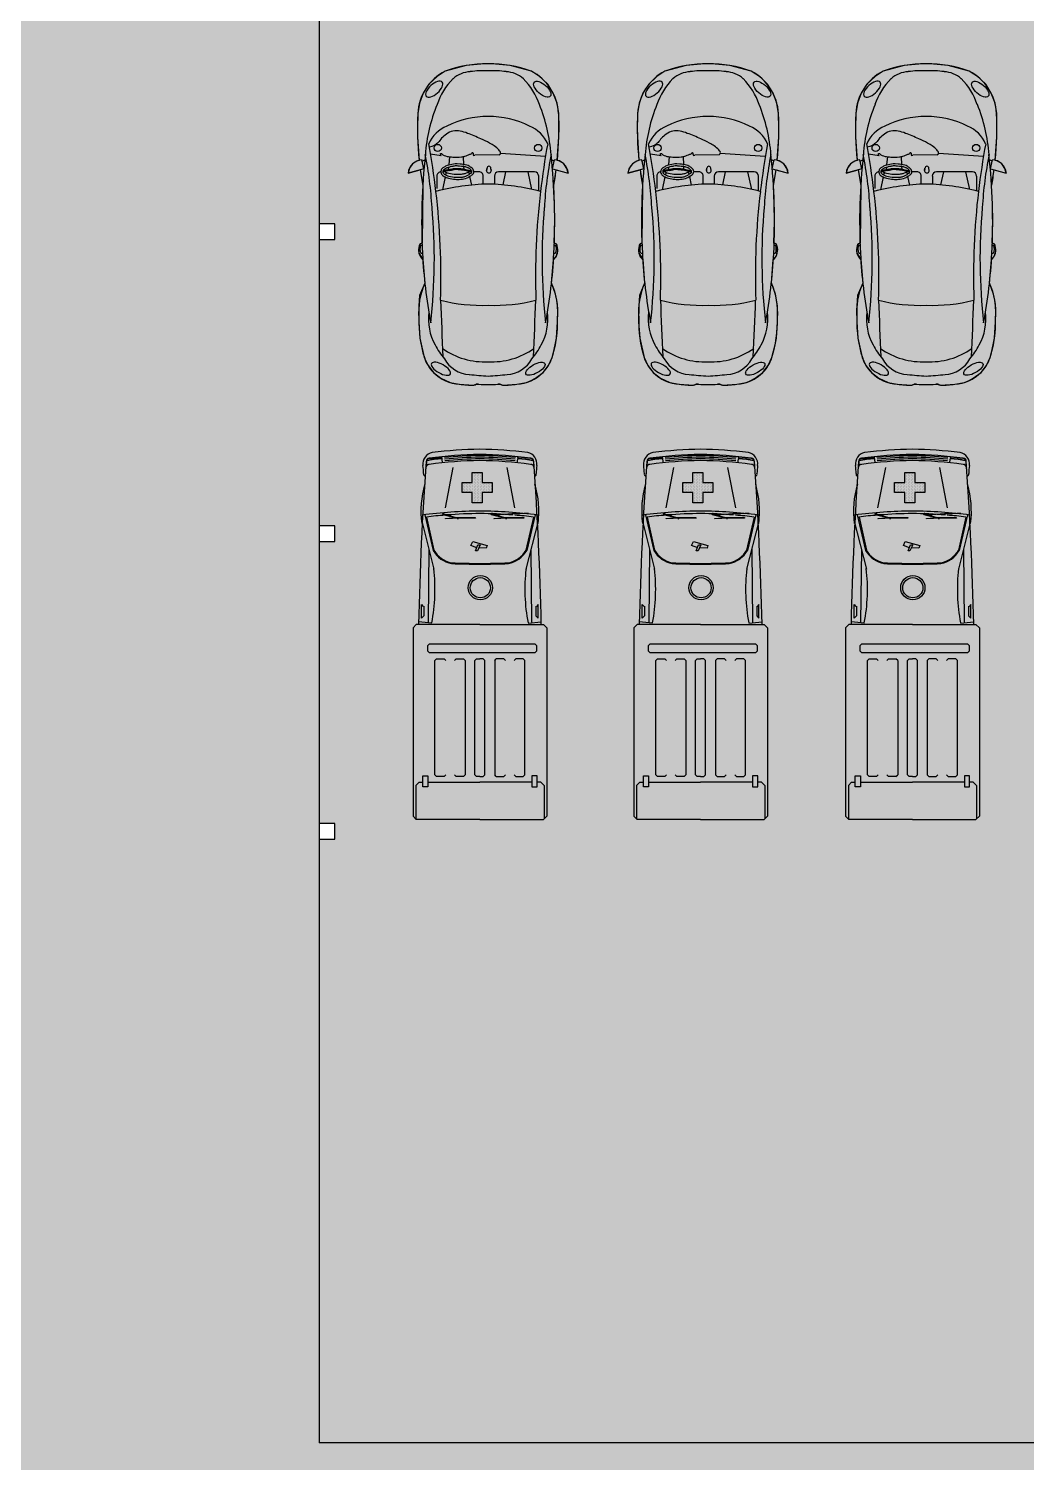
# Model space of a CAD drawing. Header units: metres. Extents: x 1186 to 11427, y -5173 to 11421.
# Drawn here: x 1435.03 to 1447.76, y 1546.13 to 1564.43 of the extents above; entities that cross this region are included whole.
import ezdxf

# ---------------------------------------------------------------- set-up
doc = ezdxf.new("R2010")
doc.units = ezdxf.units.M
doc.header["$LTSCALE"] = 8
doc.layers.get('0').update_dxf_attribs({"lineweight": 5})
for name, color, linetype in [('AL_MOBILIARIO', 8, 'Continuous'), ('ARQ-PAR', 5, 'Continuous'), ('ARQ-PIS', 1, 'Continuous')]:
    doc.layers.add(name, color=color, linetype=linetype)

# ---------------------------------------------------------------- blocks, each defined once
blk = doc.blocks.new('car5p')
at = {"layer": 'AL_MOBILIARIO'}
for p, q in [((54.261, -35.015), (54.196, -34.997)), ((54.196, -34.997), (54.239, -35.153)), ((54.253, -35.2), (54.196, -34.997)), ((54.315, -35.054), (54.261, -35.015)), ((54.352, -35.11), (54.315, -35.054)), ((54.361, -35.138), (54.352, -35.11)), ((54.659, -35.118), (54.361, -35.138)), ((54.774, -35.117), (54.659, -35.118)), ((54.958, -35.121), (54.774, -35.117)), ((51.743, -35.252), (51.656, -35.321)), ((51.844, -35.205), (51.743, -35.252)), ((52.093, -35.149), (51.844, -35.205)), ((52.302, -35.134), (52.093, -35.149)), ((52.503, -35.136), (52.302, -35.134)), ((52.636, -35.145), (52.503, -35.136)), ((52.795, -35.211), (52.636, -35.145)), ((53.102, -35.186), (52.795, -35.211)), ((53.177, -35.137), (53.102, -35.186)), ((53.217, -35.131), (53.177, -35.137)), ((53.177, -35.137), (53.177, -35.137)), ((53.273, -35.141), (53.217, -35.131)), ((53.295, -35.153), (53.273, -35.141)), ((53.304, -35.176), (53.295, -35.153)), ((54.039, -35.185), (53.304, -35.176)), ((54.239, -35.153), (54.039, -35.185)), ((54.253, -35.2), (54.367, -35.175)), ((54.351, -35.179), (54.367, -35.211)), ((54.418, -35.421), (54.44, -35.285)), ((55.092, -35.143), (54.958, -35.121)), ((55.217, -35.19), (55.092, -35.143)), ((55.331, -35.263), (55.217, -35.19)), ((55.431, -35.368), (55.331, -35.263)), ((51.582, -35.415), (51.528, -35.533)), ((51.656, -35.321), (51.582, -35.415)), ((54.149, -35.47), (53.984, -35.436)), ((54.206, -35.482), (54.176, -35.476)), ((54.232, -35.529), (54.215, -35.442)), ((54.244, -35.528), (54.227, -35.441)), ((55.499, -35.47), (55.431, -35.368)), ((55.572, -35.741), (55.499, -35.47)), ((51.505, -35.65), (51.493, -35.833)), ((51.528, -35.533), (51.505, -35.65)), ((54.242, -35.515), (54.276, -35.518)), ((54.303, -35.52), (54.409, -35.529)), ((51.493, -35.833), (51.504, -35.866)), ((54.154, -35.782), (54.045, -35.806)), ((54.215, -35.768), (54.182, -35.776)), ((54.239, -35.702), (54.215, -35.81)), ((54.251, -35.701), (54.227, -35.809)), ((54.248, -35.713), (54.282, -35.711)), ((54.308, -35.71), (54.407, -35.705)), ((54.433, -36.162), (54.425, -35.85)), ((55.591, -35.975), (55.572, -35.741)), ((51.504, -35.866), (51.5, -36.02)), ((51.5, -36.02), (51.505, -36.173)), ((54.231, -35.999), (54.262, -36.005)), ((55.591, -36.065), (55.591, -35.975)), ((51.505, -36.173), (51.494, -36.205)), ((51.494, -36.205), (51.504, -36.387)), ((54.213, -36.24), (54.048, -36.205)), ((54.161, -36.099), (54.055, -36.099)), ((54.215, -36.61), (54.215, -36.153)), ((54.231, -36.06), (54.262, -36.054)), ((54.409, -36.751), (54.45, -36.177)), ((55.572, -36.3), (55.591, -36.065)), ((51.504, -36.387), (51.528, -36.511)), ((55.5, -36.571), (55.572, -36.3)), ((51.528, -36.511), (51.55, -36.567)), ((51.55, -36.567), (51.58, -36.622)), ((54.215, -36.524), (53.991, -36.574)), ((55.423, -36.689), (55.5, -36.571)), ((51.58, -36.622), (51.656, -36.72)), ((51.656, -36.72), (51.743, -36.789)), ((53.97, -36.665), (54.161, -36.665)), ((55.331, -36.78), (55.387, -36.723)), ((55.387, -36.723), (55.423, -36.689)), ((51.743, -36.789), (51.844, -36.835)), ((51.844, -36.835), (52.009, -36.878)), ((52.009, -36.878), (52.093, -36.892)), ((52.093, -36.892), (52.302, -36.906)), ((52.302, -36.906), (52.421, -36.908)), ((52.421, -36.908), (52.504, -36.905)), ((52.504, -36.905), (52.577, -36.895)), ((52.577, -36.895), (52.653, -36.88)), ((52.653, -36.88), (52.798, -36.828)), ((52.798, -36.828), (53.092, -36.852)), ((53.092, -36.852), (53.144, -36.892)), ((53.144, -36.892), (53.208, -36.908)), ((53.208, -36.908), (53.27, -36.9)), ((53.27, -36.9), (53.296, -36.888)), ((53.296, -36.888), (53.306, -36.861)), ((53.306, -36.861), (53.582, -36.869)), ((53.582, -36.869), (53.804, -36.866)), ((53.804, -36.866), (54.039, -36.856)), ((54.039, -36.856), (54.239, -36.888)), ((54.253, -36.84), (54.196, -37.043)), ((54.239, -36.888), (54.196, -37.043)), ((54.253, -36.84), (54.367, -36.865)), ((54.315, -36.987), (54.353, -36.93)), ((54.351, -36.862), (54.367, -36.829)), ((54.353, -36.93), (54.359, -36.902)), ((54.359, -36.902), (54.659, -36.922)), ((54.659, -36.922), (54.774, -36.924)), ((54.774, -36.924), (54.958, -36.92)), ((54.958, -36.92), (55.089, -36.899)), ((55.089, -36.899), (55.218, -36.851)), ((55.218, -36.851), (55.331, -36.78)), ((54.196, -37.043), (54.258, -37.026)), ((54.258, -37.026), (54.315, -36.987))]:
    blk.add_line(p, q, dxfattribs=at)
for points in [[(54.215, -35.419, 0.414214), (54.161, -35.365), (54, -35.365)], [(54.056, -35.958), (54.161, -35.958, 0.414214), (54.215, -35.903), (54.215, -35.837)]]:
    blk.add_lwpolyline(points, format="xyb", dxfattribs=at)
for points in [[(54.215, -35.465), (54.215, -35.442)], [(54.215, -35.81), (54.215, -35.768)]]:
    blk.add_lwpolyline(points, dxfattribs=at)
for centre, radius, start, end in [((54.18, -35.184), 0.187, 2.5895, 85.1642), ((54.774, -39.117), 4, 87.3617, 95.9207), ((51.984, -35.645), 0.461, 107.6667, 135.3654), ((52.302, -36.644), 1.509, 88.2419, 107.6667), ((52.34, -35.956), 0.699, 83.0468, 118.6215), ((53.463, -41.397), 6.222, 92.6645, 100.8935), ((53.106, -27.987), 7.346, 263.6037, 275.1155), ((52.421, -36.059), 0.927, 66.1695, 94.4524), ((53.217, -35.299), 0.167, 70.422, 137.6815), ((53.194, -35.175), 0.0208, 117.3553, 198.6953), ((53.582, -42.914), 7.743, 83.6862, 93.0174), ((53.217, -35.221), 0.072, 86.3517, 116.7819), ((53.229, -35.293), 0.144, 74.075, 92.8953), ((53.265, -35.165), 0.0111, 290.9563, 74.075), ((53.269, -35.176), 0.0346, 358.953, 82.653), ((53.485, -30.452), 4.859, 273.2586, 281.2572), ((52.788, -25.565), 9.859, 276.8538, 280.432), ((54.774, -39.117), 4, 97.6796, 100.5813), ((54.287, -37.287), 2.074, 67.7656, 85.955), ((54.402, -35.654), 0.428, 22.2685, 66.4568), ((54.923, -35.769), 0.649, 27.4706, 86.8958), ((52.021, -35.688), 0.518, 134.8156, 176.2091), ((52.014, -35.801), 0.386, 118.5377, 176.7022), ((52.713, -35.972), 0.923, 144.5605, 182.9807), ((52.535, -36.313), 1.106, 118.6215, 129.6583), ((54.975, -101.77), 66.401, 92.06958, 92.69392), ((54.64, -35.944), 2.13, 165.5498, 182.063), ((52.882, -26.178), 9.239, 268.1085, 276.7269), ((51.036, -36.108), 3.024, 1.6629, 14.4466), ((54.802, -36.174), 0.851, 45.0395, 71.5127), ((54.158, -35.975), 1.433, 358.203, 20.657), ((53.045, -35.836), 1.552, 173.2716, 179.9906), ((53.724, -36.02), 1.197, 359.966, 26.1842), ((55.125, -35.814), 0.368, 3.5765, 41.0654), ((51.594, -35.818), 0.102, 189.8044, 208.967), ((66.888, -37.095), 15.317, 175.0732, 175.9774), ((54.009, -35.979), 1.496, 358.4023, 7.2064), ((52.413, -35.992), 0.914, 174.1186, 181.7543), ((52.413, -36.048), 0.914, 178.2457, 185.8814), ((50.991, -35.875), 0.514, 357.37, 0.8403), ((66.888, -34.946), 15.317, 184.0226, 184.9268), ((52.713, -36.068), 0.923, 177.0193, 215.4395), ((54.64, -36.097), 2.13, 177.937, 194.4502), ((51.036, -35.932), 3.024, 345.5534, 358.3371), ((54.231, -36.03), 0.0305, 67.3801, 292.6199), ((54.262, -36.03), 0.0244, 270, 90), ((53.724, -36.021), 1.197, 333.8158, 0.034), ((54.009, -36.062), 1.496, 352.7936, 1.5977), ((54.158, -36.065), 1.433, 339.343, 1.797), ((51.594, -36.222), 0.102, 151.033, 170.1956), ((53.045, -36.205), 1.552, 180.0094, 186.7284), ((50.991, -36.165), 0.514, 359.1597, 2.63), ((54.161, -36.153), 0.0544, 0, 90), ((52.021, -36.352), 0.518, 183.7909, 225.1844), ((52.014, -36.239), 0.386, 183.2978, 241.4623), ((55.125, -36.227), 0.368, 318.9346, 356.4235), ((52.535, -35.727), 1.106, 230.3417, 241.3785), ((54.402, -36.387), 0.428, 293.5432, 337.7315), ((54.923, -36.271), 0.649, 273.1042, 332.5294), ((54.802, -35.866), 0.851, 288.4873, 314.9605), ((51.984, -36.396), 0.461, 224.6346, 252.3333), ((54.975, 29.73), 66.401, 267.30608, 267.93042), ((52.34, -36.084), 0.699, 241.3785, 276.9532), ((53.106, -44.053), 7.346, 84.8845, 96.3963), ((53.463, -30.643), 6.222, 259.1065, 267.3355), ((52.882, -45.863), 9.239, 83.2731, 91.8915), ((53.485, -41.588), 4.859, 78.7428, 86.7414), ((52.788, -46.476), 9.859, 79.568, 83.1462), ((54.161, -36.61), 0.0544, 270, 360), ((54.287, -34.754), 2.074, 274.045, 292.2344), ((52.302, -35.397), 1.509, 252.3333, 271.7581), ((52.421, -35.982), 0.927, 265.5476, 293.8305), ((53.217, -36.742), 0.167, 222.3185, 289.578), ((53.194, -36.865), 0.0208, 161.3047, 242.6447), ((53.582, -29.126), 7.743, 266.9826, 276.3138), ((53.217, -36.819), 0.072, 243.2181, 273.6483), ((53.229, -36.747), 0.144, 267.1047, 285.925), ((53.265, -36.875), 0.0111, 285.925, 69.0437), ((53.269, -36.865), 0.0346, 277.347, 1.047), ((54.774, -32.924), 4, 259.4187, 262.3204), ((54.18, -36.857), 0.187, 274.8358, 357.4105), ((54.774, -32.924), 4, 264.0793, 272.6383)]:
    blk.add_arc(centre, radius, start, end, dxfattribs=at)
at = {"layer": 'AL_MOBILIARIO', "extrusion": (0, 0, -1)}
for centre, major_axis, ratio in [((51.702, -35.417), (0.067, 0.121), 0.405921), ((55.269, -35.331), (0.09, -0.102), 0.463754)]:
    blk.add_ellipse(centre, major_axis=major_axis, ratio=ratio, dxfattribs=at)
at = {"layer": 'AL_MOBILIARIO'}
for centre in [(54.519, -35.376), (54.519, -36.659)]:
    blk.add_ellipse(centre, major_axis=(0, -0.0467), ratio=0.983266, start_param=4.712389, end_param=10.995574, dxfattribs=at)
for centre, major_axis, ratio in [((51.702, -36.623), (0.067, -0.121), 0.405921), ((55.269, -36.71), (0.09, 0.102), 0.463754)]:
    blk.add_ellipse(centre, major_axis=major_axis, ratio=ratio, dxfattribs=at)
for points, knots in [([(54.433, -36.162), (54.436, -36.169), (54.458, -36.187), (54.506, -36.15), (54.545, -36.103), (54.591, -36.023), (54.646, -35.909), (54.695, -35.783), (54.74, -35.667), (54.741, -35.569), (54.7, -35.488), (54.648, -35.426), (54.592, -35.387), (54.559, -35.347), (54.543, -35.32), (54.528, -35.269)], [0, 0, 0, 0, 0.527288, 1.647451, 3.487558, 5.099073, 7.968657, 12.238313, 14.475187, 16.613757, 18.744202, 20.639343, 22.223389, 23.452731, 24.286529, 24.286529, 24.286529, 24.286529]), ([(54.309, -35.703), (54.311, -35.689), (54.298, -35.768), (54.28, -35.79), (54.252, -35.829), (54.22, -35.839), (54.186, -35.833), (54.163, -35.794), (54.13, -35.744), (54.117, -35.673), (54.118, -35.594), (54.128, -35.521), (54.151, -35.461), (54.179, -35.425), (54.209, -35.413), (54.232, -35.418), (54.252, -35.425), (54.267, -35.448), (54.295, -35.487), (54.311, -35.573), (54.321, -35.608), (54.306, -35.717), (54.309, -35.703)], [0, 0, 0, 0, 0.03969, 0.089634, 0.13125, 0.1542862, 0.1797268, 0.2207266, 0.2680991, 0.3447665, 0.4095645, 0.4843001, 0.541515, 0.5817687, 0.6060665, 0.6262474, 0.6436722, 0.6634686, 0.6988791, 0.7758465, 0.8696394, 0.907731, 0.907731, 0.907731, 0.907731]), ([(54.282, -35.705), (54.281, -35.71), (54.28, -35.715), (54.278, -35.726), (54.276, -35.732), (54.272, -35.749), (54.27, -35.756), (54.265, -35.765), (54.263, -35.768), (54.259, -35.775), (54.257, -35.777), (54.251, -35.785), (54.246, -35.792), (54.239, -35.8), (54.236, -35.802), (54.231, -35.806), (54.229, -35.807), (54.225, -35.809), (54.223, -35.81), (54.217, -35.81), (54.213, -35.81), (54.208, -35.809), (54.207, -35.808), (54.204, -35.807), (54.202, -35.805), (54.197, -35.8), (54.194, -35.796), (54.189, -35.787), (54.185, -35.781), (54.179, -35.771), (54.176, -35.766), (54.169, -35.755), (54.166, -35.749), (54.16, -35.737), (54.157, -35.73), (54.153, -35.717), (54.152, -35.71), (54.147, -35.688), (54.146, -35.672), (54.144, -35.641), (54.144, -35.625), (54.147, -35.578), (54.151, -35.547), (54.162, -35.506), (54.167, -35.495), (54.174, -35.479), (54.177, -35.473), (54.184, -35.462), (54.188, -35.457), (54.194, -35.45), (54.198, -35.448), (54.204, -35.444), (54.208, -35.442), (54.212, -35.442), (54.213, -35.442), (54.217, -35.442), (54.219, -35.442), (54.224, -35.444), (54.227, -35.444), (54.232, -35.446), (54.233, -35.447), (54.234, -35.448), (54.234, -35.448), (54.235, -35.448), (54.236, -35.449), (54.238, -35.452), (54.24, -35.454), (54.244, -35.46), (54.246, -35.462), (54.249, -35.467), (54.251, -35.47), (54.255, -35.477), (54.258, -35.481), (54.263, -35.49), (54.265, -35.495), (54.269, -35.505), (54.27, -35.511), (54.275, -35.527), (54.278, -35.539), (54.282, -35.557), (54.283, -35.563), (54.285, -35.575), (54.286, -35.58), (54.289, -35.594), (54.29, -35.603), (54.29, -35.622), (54.289, -35.629), (54.288, -35.642), (54.288, -35.648), (54.286, -35.669), (54.283, -35.688), (54.282, -35.699), (54.282, -35.701), (54.282, -35.703), (54.282, -35.704), (54.282, -35.705), (54.282, -35.705), (54.282, -35.705)], [0.497033, 0.497033, 0.497033, 0.497033, 0.723444, 0.723444, 0.974636, 0.974636, 1.50964, 1.50964, 2.044645, 2.044645, 2.271061, 2.271061, 2.862376, 2.862376, 3.217654, 3.217654, 3.537253, 3.537253, 3.856852, 3.856852, 4.368613, 4.368613, 4.584627, 4.584627, 4.99269, 4.99269, 5.400753, 5.400753, 5.808816, 5.808816, 6.216879, 6.216879, 6.778716, 6.778716, 7.350371, 7.350371, 7.922025, 7.922025, 9.065335, 9.065335, 10.208644, 10.208644, 12.495263, 12.495263, 13.409896, 13.409896, 13.929088, 13.929088, 14.44828, 14.44828, 14.909885, 14.909885, 15.371489, 15.371489, 15.62524, 15.62524, 15.87899, 15.87899, 16.120875, 16.120875, 16.36276, 16.36276, 16.51635, 16.51635, 16.669941, 16.669941, 16.921521, 16.921521, 17.136676, 17.136676, 17.351831, 17.351831, 17.782142, 17.782142, 18.204974, 18.204974, 18.627807, 18.627807, 19.473473, 19.473473, 19.978923, 19.978923, 20.484372, 20.484372, 21.475119, 21.475119, 21.859144, 21.859144, 22.162884, 22.162884, 22.770362, 22.770362, 22.900493, 22.900493, 22.951221, 22.951221, 22.964298, 22.964298, 22.964298, 22.964298]), ([(54.221, -35.782), (54.22, -35.779), (54.218, -35.777), (54.213, -35.769), (54.21, -35.764), (54.203, -35.753), (54.2, -35.747), (54.194, -35.735), (54.192, -35.728), (54.188, -35.715), (54.186, -35.707), (54.182, -35.685), (54.18, -35.67), (54.178, -35.638), (54.179, -35.623), (54.181, -35.576), (54.185, -35.545), (54.197, -35.504), (54.201, -35.493), (54.209, -35.477), (54.212, -35.471), (54.216, -35.463), (54.218, -35.462), (54.219, -35.46)], [5.596292, 5.596292, 5.596292, 5.596292, 5.808816, 5.808816, 6.216879, 6.216879, 6.778716, 6.778716, 7.350371, 7.350371, 7.922025, 7.922025, 9.065335, 9.065335, 10.208644, 10.208644, 12.495263, 12.495263, 13.409896, 13.409896, 13.929088, 13.929088, 14.118229, 14.118229, 14.118229, 14.118229]), ([(54.418, -35.421), (54.423, -35.419), (54.429, -35.413), (54.447, -35.409), (54.448, -35.419), (54.447, -35.426), (54.44, -35.434), (54.429, -35.443), (54.42, -35.465), (54.408, -35.507), (54.4, -35.581), (54.4, -35.658), (54.413, -35.731), (54.436, -35.775), (54.445, -35.811), (54.463, -35.819), (54.457, -35.825), (54.45, -35.828), (54.441, -35.827), (54.433, -35.83), (54.42, -35.827), (54.425, -35.843), (54.425, -35.85)], [0, 0, 0, 0, 0.0138597, 0.0278304, 0.0329137, 0.0379971, 0.0465756, 0.0592704, 0.0762214, 0.1105991, 0.1789801, 0.2766959, 0.3173629, 0.3800771, 0.4110544, 0.4160421, 0.4210284, 0.4277212, 0.4387433, 0.4448131, 0.4508005, 0.4694463, 0.4694463, 0.4694463, 0.4694463]), ([(54.232, -35.529), (54.234, -35.536), (54.236, -35.543), (54.239, -35.557), (54.24, -35.563), (54.242, -35.575), (54.244, -35.58), (54.246, -35.594), (54.247, -35.603), (54.247, -35.622), (54.246, -35.629), (54.245, -35.642), (54.245, -35.648), (54.243, -35.669), (54.241, -35.688), (54.239, -35.699), (54.239, -35.7), (54.239, -35.702)], [18.939067, 18.939067, 18.939067, 18.939067, 19.473473, 19.473473, 19.978923, 19.978923, 20.484372, 20.484372, 21.475119, 21.475119, 21.859144, 21.859144, 22.162884, 22.162884, 22.770362, 22.770362, 22.871566, 22.871566, 22.871566, 22.871566]), ([(54.244, -35.528), (54.246, -35.535), (54.248, -35.542), (54.251, -35.556), (54.252, -35.562), (54.254, -35.574), (54.256, -35.579), (54.258, -35.593), (54.259, -35.602), (54.259, -35.621), (54.258, -35.628), (54.257, -35.641), (54.257, -35.647), (54.255, -35.668), (54.253, -35.687), (54.251, -35.698), (54.251, -35.699), (54.251, -35.701)], [18.939067, 18.939067, 18.939067, 18.939067, 19.473473, 19.473473, 19.978923, 19.978923, 20.484372, 20.484372, 21.475119, 21.475119, 21.859144, 21.859144, 22.162884, 22.162884, 22.770362, 22.770362, 22.871566, 22.871566, 22.871566, 22.871566])]:
    blk.add_open_spline(points, degree=3, knots=knots, dxfattribs=at)
blk = doc.blocks.new('*X288')
at = {"color": 0}
for p, q in [((4.0125, 3.7875), (4.0125, 3.7875)), ((4.021875, 3.80625), (4.021875, 3.80625)), ((4.03125, 3.7875), (4.03125, 3.7875)), ((4.040625, 3.80625), (4.040625, 3.80625)), ((4.05, 3.7875), (4.05, 3.7875)), ((4.059375, 3.80625), (4.059375, 3.80625)), ((4.06875, 3.7875), (4.06875, 3.7875)), ((4.078125, 3.80625), (4.078125, 3.80625)), ((4.0875, 3.7875), (4.0875, 3.7875)), ((4.096875, 3.80625), (4.096875, 3.80625)), ((4.10625, 3.7875), (4.10625, 3.7875)), ((4.115625, 3.80625), (4.115625, 3.80625)), ((4.125, 3.7875), (4.125, 3.7875)), ((3.890625, 3.69375), (3.890625, 3.69375)), ((3.890625, 3.65625), (3.890625, 3.65625)), ((3.890625, 3.61875), (3.890625, 3.61875)), ((3.9, 3.675), (3.9, 3.675)), ((3.9, 3.6375), (3.9, 3.6375)), ((3.9, 3.6), (3.9, 3.6)), ((3.909375, 3.69375), (3.909375, 3.69375)), ((3.909375, 3.65625), (3.909375, 3.65625)), ((3.909375, 3.61875), (3.909375, 3.61875)), ((3.91875, 3.675), (3.91875, 3.675)), ((3.91875, 3.6375), (3.91875, 3.6375)), ((3.91875, 3.6), (3.91875, 3.6)), ((3.928125, 3.69375), (3.928125, 3.69375)), ((3.928125, 3.65625), (3.928125, 3.65625)), ((3.928125, 3.61875), (3.928125, 3.61875)), ((3.9375, 3.675), (3.9375, 3.675)), ((3.9375, 3.6375), (3.9375, 3.6375)), ((3.9375, 3.6), (3.9375, 3.6)), ((3.946875, 3.69375), (3.946875, 3.69375)), ((3.946875, 3.65625), (3.946875, 3.65625)), ((3.946875, 3.61875), (3.946875, 3.61875)), ((3.95625, 3.675), (3.95625, 3.675)), ((3.95625, 3.6375), (3.95625, 3.6375)), ((3.95625, 3.6), (3.95625, 3.6)), ((3.965625, 3.69375), (3.965625, 3.69375)), ((3.965625, 3.65625), (3.965625, 3.65625)), ((3.965625, 3.61875), (3.965625, 3.61875)), ((3.975, 3.675), (3.975, 3.675)), ((3.975, 3.6375), (3.975, 3.6375)), ((3.975, 3.6), (3.975, 3.6)), ((3.984375, 3.69375), (3.984375, 3.69375)), ((3.984375, 3.65625), (3.984375, 3.65625)), ((3.984375, 3.61875), (3.984375, 3.61875)), ((3.99375, 3.675), (3.99375, 3.675)), ((3.99375, 3.6375), (3.99375, 3.6375)), ((3.99375, 3.6), (3.99375, 3.6)), ((4.003125, 3.69375), (4.003125, 3.69375)), ((4.003125, 3.65625), (4.003125, 3.65625)), ((4.003125, 3.61875), (4.003125, 3.61875)), ((4.0125, 3.75), (4.0125, 3.75)), ((4.0125, 3.7125), (4.0125, 3.7125)), ((4.0125, 3.675), (4.0125, 3.675)), ((4.0125, 3.6375), (4.0125, 3.6375)), ((4.0125, 3.6), (4.0125, 3.6)), ((4.021875, 3.76875), (4.021875, 3.76875)), ((4.021875, 3.73125), (4.021875, 3.73125)), ((4.021875, 3.69375), (4.021875, 3.69375)), ((4.021875, 3.65625), (4.021875, 3.65625)), ((4.021875, 3.61875), (4.021875, 3.61875)), ((4.03125, 3.75), (4.03125, 3.75)), ((4.03125, 3.7125), (4.03125, 3.7125)), ((4.03125, 3.675), (4.03125, 3.675)), ((4.03125, 3.6375), (4.03125, 3.6375)), ((4.03125, 3.6), (4.03125, 3.6)), ((4.040625, 3.76875), (4.040625, 3.76875)), ((4.040625, 3.73125), (4.040625, 3.73125)), ((4.040625, 3.69375), (4.040625, 3.69375)), ((4.040625, 3.65625), (4.040625, 3.65625)), ((4.040625, 3.61875), (4.040625, 3.61875)), ((4.05, 3.75), (4.05, 3.75)), ((4.05, 3.7125), (4.05, 3.7125)), ((4.05, 3.675), (4.05, 3.675)), ((4.05, 3.6375), (4.05, 3.6375)), ((4.05, 3.6), (4.05, 3.6)), ((4.059375, 3.76875), (4.059375, 3.76875)), ((4.059375, 3.73125), (4.059375, 3.73125)), ((4.059375, 3.69375), (4.059375, 3.69375)), ((4.059375, 3.65625), (4.059375, 3.65625)), ((4.059375, 3.61875), (4.059375, 3.61875)), ((4.06875, 3.75), (4.06875, 3.75)), ((4.06875, 3.7125), (4.06875, 3.7125)), ((4.06875, 3.675), (4.06875, 3.675)), ((4.06875, 3.6375), (4.06875, 3.6375)), ((4.06875, 3.6), (4.06875, 3.6)), ((4.078125, 3.76875), (4.078125, 3.76875)), ((4.078125, 3.73125), (4.078125, 3.73125)), ((4.078125, 3.69375), (4.078125, 3.69375)), ((4.078125, 3.65625), (4.078125, 3.65625)), ((4.078125, 3.61875), (4.078125, 3.61875)), ((4.0875, 3.75), (4.0875, 3.75)), ((4.0875, 3.7125), (4.0875, 3.7125)), ((4.0875, 3.675), (4.0875, 3.675)), ((4.0875, 3.6375), (4.0875, 3.6375)), ((4.0875, 3.6), (4.0875, 3.6)), ((4.096875, 3.76875), (4.096875, 3.76875)), ((4.096875, 3.73125), (4.096875, 3.73125)), ((4.096875, 3.69375), (4.096875, 3.69375)), ((4.096875, 3.65625), (4.096875, 3.65625)), ((4.096875, 3.61875), (4.096875, 3.61875)), ((4.10625, 3.75), (4.10625, 3.75)), ((4.10625, 3.7125), (4.10625, 3.7125)), ((4.10625, 3.675), (4.10625, 3.675)), ((4.10625, 3.6375), (4.10625, 3.6375)), ((4.10625, 3.6), (4.10625, 3.6)), ((4.115625, 3.76875), (4.115625, 3.76875)), ((4.115625, 3.73125), (4.115625, 3.73125)), ((4.115625, 3.69375), (4.115625, 3.69375)), ((4.115625, 3.65625), (4.115625, 3.65625)), ((4.115625, 3.61875), (4.115625, 3.61875)), ((4.125, 3.75), (4.125, 3.75)), ((4.125, 3.7125), (4.125, 3.7125)), ((4.125, 3.675), (4.125, 3.675)), ((4.125, 3.6375), (4.125, 3.6375)), ((4.125, 3.6), (4.125, 3.6)), ((4.134375, 3.69375), (4.134375, 3.69375)), ((4.134375, 3.65625), (4.134375, 3.65625)), ((4.134375, 3.61875), (4.134375, 3.61875)), ((4.14375, 3.675), (4.14375, 3.675)), ((4.14375, 3.6375), (4.14375, 3.6375)), ((4.14375, 3.6), (4.14375, 3.6)), ((4.153125, 3.69375), (4.153125, 3.69375)), ((4.153125, 3.65625), (4.153125, 3.65625)), ((4.153125, 3.61875), (4.153125, 3.61875)), ((4.1625, 3.675), (4.1625, 3.675)), ((4.1625, 3.6375), (4.1625, 3.6375)), ((4.1625, 3.6), (4.1625, 3.6)), ((4.171875, 3.69375), (4.171875, 3.69375)), ((4.171875, 3.65625), (4.171875, 3.65625)), ((4.171875, 3.61875), (4.171875, 3.61875)), ((4.18125, 3.675), (4.18125, 3.675)), ((4.18125, 3.6375), (4.18125, 3.6375)), ((4.18125, 3.6), (4.18125, 3.6)), ((4.190625, 3.69375), (4.190625, 3.69375)), ((4.190625, 3.65625), (4.190625, 3.65625)), ((4.190625, 3.61875), (4.190625, 3.61875)), ((4.2, 3.675), (4.2, 3.675)), ((4.2, 3.6375), (4.2, 3.6375)), ((4.2, 3.6), (4.2, 3.6)), ((4.209375, 3.69375), (4.209375, 3.69375)), ((4.209375, 3.65625), (4.209375, 3.65625)), ((4.209375, 3.61875), (4.209375, 3.61875)), ((4.21875, 3.675), (4.21875, 3.675)), ((4.21875, 3.6375), (4.21875, 3.6375)), ((4.21875, 3.6), (4.21875, 3.6)), ((4.228125, 3.69375), (4.228125, 3.69375)), ((4.228125, 3.65625), (4.228125, 3.65625)), ((4.228125, 3.61875), (4.228125, 3.61875)), ((4.2375, 3.675), (4.2375, 3.675)), ((4.2375, 3.6375), (4.2375, 3.6375)), ((4.2375, 3.6), (4.2375, 3.6)), ((4.246875, 3.69375), (4.246875, 3.69375)), ((4.246875, 3.65625), (4.246875, 3.65625)), ((4.246875, 3.61875), (4.246875, 3.61875)), ((3.890625, 3.58125), (3.890625, 3.58125)), ((3.909375, 3.58125), (3.909375, 3.58125)), ((3.928125, 3.58125), (3.928125, 3.58125)), ((3.946875, 3.58125), (3.946875, 3.58125)), ((3.965625, 3.58125), (3.965625, 3.58125)), ((3.984375, 3.58125), (3.984375, 3.58125)), ((4.003125, 3.58125), (4.003125, 3.58125)), ((4.0125, 3.5625), (4.0125, 3.5625)), ((4.0125, 3.525), (4.0125, 3.525)), ((4.0125, 3.4875), (4.0125, 3.4875)), ((4.021875, 3.58125), (4.021875, 3.58125)), ((4.021875, 3.54375), (4.021875, 3.54375)), ((4.021875, 3.50625), (4.021875, 3.50625)), ((4.021875, 3.46875), (4.021875, 3.46875)), ((4.03125, 3.5625), (4.03125, 3.5625)), ((4.03125, 3.525), (4.03125, 3.525)), ((4.03125, 3.4875), (4.03125, 3.4875)), ((4.040625, 3.58125), (4.040625, 3.58125)), ((4.040625, 3.54375), (4.040625, 3.54375)), ((4.040625, 3.50625), (4.040625, 3.50625)), ((4.040625, 3.46875), (4.040625, 3.46875)), ((4.05, 3.5625), (4.05, 3.5625)), ((4.05, 3.525), (4.05, 3.525)), ((4.05, 3.4875), (4.05, 3.4875)), ((4.059375, 3.58125), (4.059375, 3.58125)), ((4.059375, 3.54375), (4.059375, 3.54375)), ((4.059375, 3.50625), (4.059375, 3.50625)), ((4.059375, 3.46875), (4.059375, 3.46875)), ((4.06875, 3.5625), (4.06875, 3.5625)), ((4.06875, 3.525), (4.06875, 3.525)), ((4.06875, 3.4875), (4.06875, 3.4875)), ((4.078125, 3.58125), (4.078125, 3.58125)), ((4.078125, 3.54375), (4.078125, 3.54375)), ((4.078125, 3.50625), (4.078125, 3.50625)), ((4.078125, 3.46875), (4.078125, 3.46875)), ((4.0875, 3.5625), (4.0875, 3.5625)), ((4.0875, 3.525), (4.0875, 3.525)), ((4.0875, 3.4875), (4.0875, 3.4875)), ((4.096875, 3.58125), (4.096875, 3.58125)), ((4.096875, 3.54375), (4.096875, 3.54375)), ((4.096875, 3.50625), (4.096875, 3.50625)), ((4.096875, 3.46875), (4.096875, 3.46875)), ((4.10625, 3.5625), (4.10625, 3.5625)), ((4.10625, 3.525), (4.10625, 3.525)), ((4.10625, 3.4875), (4.10625, 3.4875)), ((4.115625, 3.58125), (4.115625, 3.58125)), ((4.115625, 3.54375), (4.115625, 3.54375)), ((4.115625, 3.50625), (4.115625, 3.50625)), ((4.115625, 3.46875), (4.115625, 3.46875)), ((4.125, 3.5625), (4.125, 3.5625)), ((4.125, 3.525), (4.125, 3.525)), ((4.125, 3.4875), (4.125, 3.4875)), ((4.134375, 3.58125), (4.134375, 3.58125)), ((4.153125, 3.58125), (4.153125, 3.58125)), ((4.171875, 3.58125), (4.171875, 3.58125)), ((4.190625, 3.58125), (4.190625, 3.58125)), ((4.209375, 3.58125), (4.209375, 3.58125)), ((4.228125, 3.58125), (4.228125, 3.58125)), ((4.246875, 3.58125), (4.246875, 3.58125))]:
    blk.add_line(p, q, dxfattribs=at)
blk = doc.blocks.new('amb_p')
at = {"layer": 'AL_MOBILIARIO'}
for p, q in [((41.552, -20.251), (41.594, -20.209)), ((41.552, -21.063), (41.552, -20.251)), ((41.984, -20.245), (41.558, -20.245)), ((43.996, -20.209), (41.594, -20.209)), ((42.026, -20.287), (41.984, -20.245)), ((42.026, -20.287), (42.026, -20.333)), ((44.039, -20.251), (43.996, -20.209)), ((44.039, -21.063), (44.039, -20.251)), ((44.057, -20.449), (44.072, -20.28)), ((41.967, -20.333), (42.108, -20.333)), ((41.967, -20.399), (41.967, -20.333)), ((42.108, -20.399), (41.967, -20.399)), ((42.025, -20.399), (42.025, -21.063)), ((42.108, -20.333), (42.108, -20.399)), ((43.675, -20.418), (43.696, -20.397)), ((43.675, -21.764), (43.675, -20.418)), ((43.696, -20.397), (43.77, -20.397)), ((43.791, -20.418), (43.77, -20.397)), ((43.791, -20.418), (43.791, -21.764)), ((44.999, -20.412), (44.067, -20.402)), ((44.12, -20.318), (44.295, -20.318)), ((44.149, -20.348), (44.12, -20.318)), ((44.273, -20.348), (44.149, -20.348)), ((44.295, -20.318), (44.266, -20.34)), ((45.358, -20.321), (44.746, -20.475)), ((45.439, -20.359), (44.982, -20.465)), ((45.409, -20.381), (44.985, -20.475)), ((46.121, -20.38), (46.062, -20.378)), ((46.155, -20.413), (46.174, -20.572)), ((42.118, -20.489), (42.097, -20.51)), ((42.097, -20.605), (42.097, -20.51)), ((42.097, -20.605), (42.118, -20.626)), ((42.118, -20.489), (43.577, -20.489)), ((43.577, -20.489), (43.598, -20.51)), ((43.598, -20.605), (43.577, -20.626)), ((43.598, -20.51), (43.598, -20.605)), ((45.395, -20.806), (45.385, -20.623)), ((45.385, -20.623), (45.392, -20.624)), ((45.392, -20.624), (45.403, -20.764)), ((45.441, -20.589), (45.399, -20.76)), ((45.399, -20.76), (45.446, -20.607)), ((45.444, -20.585), (45.44, -20.589)), ((45.446, -20.607), (45.441, -20.589)), ((45.454, -20.593), (45.444, -20.585)), ((45.446, -20.608), (45.452, -20.604)), ((45.452, -20.604), (45.454, -20.593)), ((46.041, -20.718), (45.527, -20.619)), ((46.102, -20.587), (46.147, -20.581)), ((46.161, -20.579), (46.17, -20.578)), ((42.118, -20.737), (42.097, -20.759)), ((42.097, -20.853), (42.097, -20.759)), ((43.598, -20.759), (43.577, -20.737)), ((43.598, -20.759), (43.598, -20.853)), ((45.392, -20.772), (45.388, -20.783)), ((45.394, -21.005), (45.395, -20.806)), ((45.403, -20.764), (45.403, -21.003)), ((45.72, -20.836), (45.848, -20.836)), ((45.72, -20.964), (45.72, -20.836)), ((45.848, -20.836), (45.848, -20.964)), ((42.097, -20.853), (42.118, -20.875)), ((42.118, -20.999), (42.097, -21.02)), ((42.097, -21.063), (42.097, -21.02)), ((43.577, -20.875), (42.118, -20.875)), ((42.118, -20.999), (43.577, -20.999)), ((43.577, -20.875), (43.598, -20.853)), ((43.577, -20.999), (43.598, -21.02)), ((43.598, -21.02), (43.598, -21.063)), ((44.976, -21.007), (45.053, -21.037)), ((44.976, -21.031), (44.976, -21.007)), ((45.053, -21.066), (44.976, -21.031)), ((45.017, -21.025), (45.047, -20.947)), ((45.047, -20.947), (45.095, -20.971)), ((45.095, -20.971), (45.047, -21.156)), ((45.403, -21.003), (45.394, -21.005)), ((45.592, -21.092), (45.592, -20.964)), ((45.592, -20.964), (45.72, -20.964)), ((45.848, -20.964), (45.976, -20.964)), ((45.976, -20.964), (45.976, -21.092)), ((41.552, -21.063), (41.552, -21.874)), ((42.025, -21.726), (42.025, -21.063)), ((42.097, -21.063), (42.097, -21.105)), ((42.118, -21.126), (42.097, -21.105)), ((42.118, -21.126), (43.577, -21.126)), ((43.577, -21.126), (43.598, -21.105)), ((43.598, -21.105), (43.598, -21.063)), ((44.039, -21.063), (44.039, -21.874)), ((45.011, -21.144), (45.016, -21.05)), ((45.047, -21.156), (45.011, -21.144)), ((45.053, -21.037), (45.053, -21.066)), ((45.441, -21.208), (45.399, -21.379)), ((45.444, -21.204), (45.44, -21.208)), ((45.446, -21.226), (45.441, -21.208)), ((45.454, -21.212), (45.444, -21.204)), ((45.452, -21.223), (45.454, -21.212)), ((45.72, -21.092), (45.592, -21.092)), ((45.72, -21.22), (45.72, -21.092)), ((45.976, -21.092), (45.848, -21.092)), ((45.848, -21.092), (45.848, -21.22)), ((42.097, -21.272), (42.118, -21.251)), ((42.097, -21.272), (42.097, -21.367)), ((42.118, -21.388), (42.097, -21.367)), ((43.577, -21.251), (42.118, -21.251)), ((43.577, -21.251), (43.598, -21.272)), ((43.598, -21.367), (43.577, -21.388)), ((43.598, -21.367), (43.598, -21.272)), ((45.385, -21.242), (45.392, -21.243)), ((45.395, -21.425), (45.385, -21.242)), ((45.392, -21.391), (45.388, -21.402)), ((45.392, -21.243), (45.403, -21.383)), ((45.399, -21.379), (45.446, -21.226)), ((45.403, -21.383), (45.403, -21.623)), ((45.446, -21.227), (45.452, -21.223)), ((45.848, -21.22), (45.72, -21.22)), ((42.097, -21.521), (42.118, -21.499)), ((42.097, -21.521), (42.097, -21.615)), ((43.598, -21.521), (43.577, -21.499)), ((43.598, -21.615), (43.598, -21.521)), ((45.394, -21.624), (45.395, -21.425)), ((46.041, -21.407), (45.527, -21.506)), ((46.102, -21.539), (46.147, -21.545)), ((46.155, -21.712), (46.174, -21.554)), ((46.161, -21.547), (46.17, -21.548)), ((41.967, -21.726), (41.967, -21.792)), ((42.108, -21.726), (41.967, -21.726)), ((42.118, -21.637), (42.097, -21.615)), ((42.108, -21.792), (42.108, -21.726)), ((42.118, -21.637), (43.577, -21.637)), ((43.577, -21.637), (43.598, -21.615)), ((43.696, -21.785), (43.675, -21.764)), ((43.77, -21.785), (43.791, -21.764)), ((44.057, -21.677), (44.072, -21.846)), ((44.999, -21.714), (44.067, -21.723)), ((45.358, -21.804), (44.746, -21.65)), ((45.439, -21.767), (44.982, -21.66)), ((45.409, -21.745), (44.985, -21.65)), ((45.403, -21.623), (45.394, -21.624)), ((46.121, -21.745), (46.062, -21.748)), ((41.552, -21.874), (41.594, -21.917)), ((41.984, -21.881), (41.558, -21.881)), ((43.996, -21.917), (41.594, -21.917)), ((41.967, -21.792), (42.108, -21.792)), ((42.026, -21.838), (41.984, -21.881)), ((42.026, -21.838), (42.026, -21.792)), ((43.77, -21.785), (43.696, -21.785)), ((44.039, -21.874), (43.996, -21.917)), ((44.149, -21.778), (44.12, -21.807)), ((44.12, -21.807), (44.295, -21.807)), ((44.273, -21.778), (44.149, -21.778)), ((44.295, -21.807), (44.266, -21.785))]:
    blk.add_line(p, q, dxfattribs=at)
for radius in [0.155, 0.129]:
    blk.add_circle((44.507, -21.068), radius, dxfattribs=at)
for centre, radius, start, end in [((43.005, -65.31), 45.043, 86.0368, 88.6854), ((44.488, -18.172), 2.317, 259.2929, 276.5127), ((45.153, -20.763), 0.343, 119.9059, 169.4397), ((45.153, -20.763), 0.333, 119.9059, 169.4397), ((45.483, -21.518), 1.208, 73.4743, 97.3408), ((39.136, -21.131), 6.318, 4.6559, 6.8222), ((39.136, -21.131), 6.35, 0.6174, 7.296), ((45.954, -20.366), 0.0234, 68.406, 173.7302), ((45.932, -19.301), 1.044, 271.7099, 277.5196), ((46.029, -20.422), 0.0525, 7.7463, 86.5601), ((46.034, -20.414), 0.0463, 7.2377, 52.5561), ((46.087, -20.481), 0.147, 11.0331, 97.5196), ((40.693, -21.148), 5.437, 0.8972, 7.7463), ((46.116, -20.419), 0.0438, 6.3038, 86.7646), ((46.116, -20.419), 0.0388, 76.6567, 83.0527), ((45.154, -20.617), 0.999, 2.2634, 13.6592), ((46.116, -20.419), 0.0388, 9.191, 73.6623), ((45.154, -20.617), 1.001, 2.2852, 13.6039), ((40.693, -21.148), 5.515, 0.8846, 7.6484), ((40.76, -21.148), 5.515, 0.8846, 7.2336), ((39.136, -21.131), 6.318, 0.6174, 4.4406), ((40.693, -21.148), 5.459, 0.8972, 5.6127), ((46.144, -20.568), 0.0132, 283.3816, 311.2013), ((40.693, -21.148), 5.48, 0.8972, 5.6131), ((46.161, -20.566), 0.0132, 242.326, 282.2743), ((40.693, -21.148), 5.501, 0.8972, 5.6135), ((46.167, -20.571), 0.00714, 294.7225, 357.3974), ((55.373, -21.124), 10.566, 177.6964, 179.6656), ((55.373, -21.124), 10.556, 177.697, 179.6656), ((55.373, -21.001), 10.566, 180.3344, 182.3036), ((55.373, -21.001), 10.556, 180.3344, 182.303), ((39.136, -20.994), 6.318, 355.5594, 359.3826), ((39.136, -20.994), 6.35, 352.704, 359.3826), ((40.693, -20.977), 5.437, 352.2537, 359.1028), ((40.693, -20.977), 5.459, 354.3873, 359.1028), ((40.693, -20.977), 5.48, 354.3869, 359.1028), ((40.693, -20.977), 5.515, 352.3516, 359.1154), ((40.693, -20.977), 5.501, 354.3865, 359.1028), ((40.76, -20.977), 5.515, 352.7664, 359.1154), ((39.136, -21.75), 6.318, 0.6174, 4.4406), ((45.153, -21.363), 0.343, 190.5603, 240.0941), ((45.153, -21.363), 0.333, 190.5603, 240.0941), ((39.136, -20.994), 6.318, 353.1778, 355.3441), ((45.154, -21.508), 0.999, 346.3408, 357.7366), ((45.154, -21.508), 1.001, 346.3961, 357.7148), ((46.144, -21.558), 0.0132, 48.7987, 76.6184), ((46.161, -21.56), 0.0132, 77.7257, 117.674), ((46.167, -21.554), 0.00714, 2.6026, 65.2775), ((43.005, 23.185), 45.043, 271.3146, 273.9632), ((44.488, -23.953), 2.317, 83.4873, 100.7071), ((45.483, -20.607), 1.208, 262.6592, 286.5257), ((45.954, -21.759), 0.0234, 186.2698, 291.594), ((46.029, -21.703), 0.0525, 273.4399, 352.2537), ((46.034, -21.711), 0.0463, 307.4439, 352.7623), ((46.087, -21.644), 0.147, 262.4804, 348.9669), ((46.116, -21.707), 0.0438, 273.2354, 353.6962), ((46.116, -21.706), 0.0388, 276.9473, 283.3433), ((46.116, -21.706), 0.0388, 286.3377, 350.809), ((45.932, -22.825), 1.044, 82.4804, 88.2901)]:
    blk.add_arc(centre, radius, start, end, dxfattribs=at)
at = {"layer": 'AL_MOBILIARIO', "xscale": 1.067415934767837, "yscale": 1.067415934767837, "zscale": 1.067415934767837}
blk.add_blockref('*X288', (41.441, -24.91), dxfattribs=at)

msp = doc.modelspace()

# ---------------------------------------------------------------- hatches: boundary and pattern name
at = {"true_color": 0xcd6928}
h = msp.add_hatch(dxfattribs=at)
h.set_pattern_fill('DOTS', color=32, scale=0.13)
h.set_pattern_definition([(0, (-3129.61768, 357.83482), (0.1031875, 0.206375), [0, -0.206375])])
h.paths.add_polyline_path([(1456.938, 1546.384), (1438.738, 1546.384), (1438.738, 1574.484), (1436.288, 1574.484), (1435.202, 1567.367), (1409.602, 1567.367), (1409.602, 1530.667), (1409.968, 1528.19), (1410.957, 1525.195), (1412.306, 1522.783), (1443.435, 1522.783), (1443.435, 1524.403), (1443.435, 1525.153), (1443.435, 1525.803), (1443.435, 1527.253), (1443.435, 1527.503), (1443.685, 1527.503), (1445.885, 1527.503), (1448.585, 1527.503), (1451.135, 1527.503), (1453.235, 1527.503), (1453.485, 1527.503), (1453.485, 1527.253), (1453.485, 1526.103), (1453.485, 1525.903), (1453.485, 1525.163), (1453.485, 1524.483), (1453.485, 1522.783), (1455.235, 1522.783), (1458.885, 1522.783), (1503.235, 1522.783), (1503.235, 1568.133), (1500.02, 1572.532), (1495.931, 1576.696), (1486.138, 1583.534), (1462.518, 1583.534), (1462.518, 1574.484), (1456.938, 1574.484)])
h.paths.add_polyline_path([(1494.635, 1546.983), (1494.635, 1529.983), (1462.635, 1529.983), (1462.635, 1546.983)], flags=16)
h.paths.add_polyline_path([(1453.485, 1544.634, -1), (1450.985, 1544.634, -1)], flags=16)
h.paths.add_polyline_path([(1453.135, 1544.634, -1), (1451.335, 1544.634, -1)], flags=0)
h.paths.add_polyline_path([(1453.485, 1538.183, -1), (1450.985, 1538.183, -1)], flags=16)
h.paths.add_polyline_path([(1453.135, 1538.183, -1), (1451.335, 1538.183, -1)], flags=0)
h.paths.add_polyline_path([(1453.485, 1531.731, -1), (1450.985, 1531.731, -1)], flags=16)
h.paths.add_polyline_path([(1453.135, 1531.731, -1), (1451.335, 1531.731, -1)], flags=0)
h.paths.add_polyline_path([(1428.006, 1559.583), (1428.006, 1533.583), (1417.006, 1533.583), (1417.006, 1559.583)], flags=16)
h.paths.add_polyline_path([(1427.506, 1559.083), (1427.506, 1534.083), (1417.506, 1534.083), (1417.506, 1559.083)], flags=0)
at = {"true_color": 0xc7c8ca}
h = msp.add_hatch(color=9, dxfattribs=at)
h.dxf.hatch_style = 1
h.paths.add_polyline_path([(1456.938, 1546.384), (1456.938, 1574.484), (1451.788, 1574.484), (1438.738, 1574.484), (1438.738, 1573.484), (1438.938, 1573.484), (1438.938, 1573.284), (1438.738, 1573.284), (1438.738, 1569.634), (1438.938, 1569.634), (1438.938, 1569.434), (1438.738, 1569.434), (1438.738, 1565.784), (1438.938, 1565.784), (1438.938, 1565.584), (1438.738, 1565.584), (1438.738, 1561.934), (1438.938, 1561.934), (1438.938, 1561.734), (1438.738, 1561.734), (1438.738, 1558.084), (1438.938, 1558.084), (1438.938, 1557.884), (1438.738, 1557.884), (1438.738, 1554.284), (1438.938, 1554.284), (1438.938, 1554.084), (1438.738, 1554.084), (1438.738, 1546.384)])
h.paths.add_polyline_path([(1450.588, 1554.084), (1450.588, 1554.284), (1450.788, 1554.284), (1450.788, 1554.084)], flags=16)
h.paths.add_polyline_path([(1450.588, 1557.884), (1450.588, 1558.084), (1450.788, 1558.084), (1450.788, 1557.884)], flags=16)
h.paths.add_polyline_path([(1450.588, 1561.734), (1450.588, 1561.934), (1450.788, 1561.934), (1450.788, 1561.734)], flags=16)
h.paths.add_polyline_path([(1450.588, 1565.584), (1450.588, 1565.784), (1450.788, 1565.784), (1450.788, 1565.584)], flags=16)
h.paths.add_polyline_path([(1450.588, 1569.434), (1450.588, 1569.634), (1450.788, 1569.634), (1450.788, 1569.434)], flags=16)
h.paths.add_polyline_path([(1450.588, 1573.284), (1450.588, 1573.484), (1450.788, 1573.484), (1450.788, 1573.284)], flags=16)

# ---------------------------------------------------------------- linework, layer by layer
at = {"layer": 'ARQ-PAR'}
for points in [[(1438.738, 1561.734), (1438.938, 1561.734), (1438.938, 1561.934), (1438.738, 1561.934)], [(1438.738, 1557.884), (1438.938, 1557.884), (1438.938, 1558.084), (1438.738, 1558.084)], [(1438.738, 1554.084), (1438.938, 1554.084), (1438.938, 1554.284), (1438.738, 1554.284)]]:
    msp.add_lwpolyline(points, close=True, dxfattribs=at)
at = {"layer": 'ARQ-PIS'}
for p in [(1438.738, 1574.484), (1456.938, 1546.384)]:
    msp.add_line(p, (1438.738, 1546.384), dxfattribs=at)

# ---------------------------------------------------------------- block references
at = {"layer": 'AL_MOBILIARIO', "rotation": 90}
for name, p in [('car5p', (1404.875, 1508.385)), ('car5p', (1407.681, 1508.385)), ('car5p', (1410.465, 1508.385)), ('amb_p', (1419.727, 1512.786)), ('amb_p', (1422.544, 1512.786)), ('amb_p', (1425.247, 1512.786))]:
    msp.add_blockref(name, p, dxfattribs=at)

doc.saveas('drawing.dxf')
